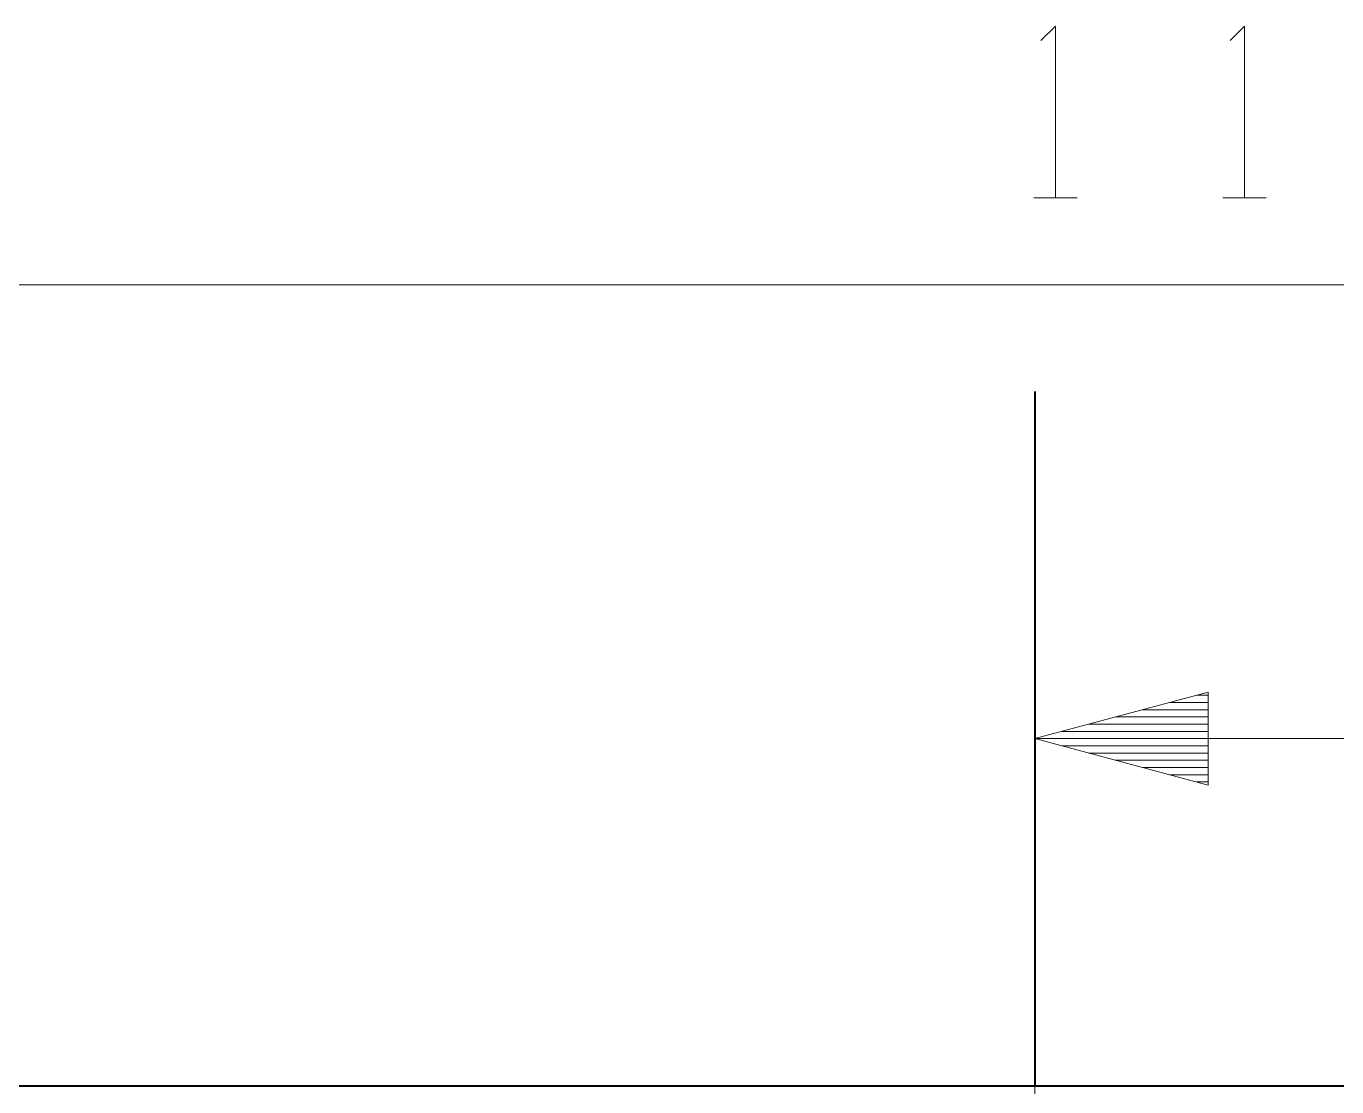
# Model space of a CAD drawing. Header units: millimetres. Extents: x 0 to 2941, y -405 to 1422.
# Drawn here: x 515.1 to 696.4, y 1275.5 to 1422.2 of the extents above; entities that cross this region are included whole.
import ezdxf

# ---------------------------------------------------------------- set-up
doc = ezdxf.new("R2010")
doc.units = ezdxf.units.MM
doc.layers.add('FINE', color=9, linetype='Continuous')
doc.layers.add('OUTLINE', color=7, linetype='Continuous')

msp = doc.modelspace()

# ---------------------------------------------------------------- linework, layer by layer
at = {"layer": 'FINE', "lineweight": 9}
for p, q in [((654.47, 1398.46), (660.47, 1398.46)), ((680.62, 1398.46), (686.62, 1398.46)), ((1271.56, 1386.46), (121.58, 1386.46)), ((654.61, 1371.68), (654.61, 1318.09)), ((678.61, 1329.68), (677, 1329.68)), ((678.61, 1329.68), (677, 1329.68)), ((678.61, 1327.68), (669.54, 1327.68)), ((678.61, 1328.68), (673.27, 1328.68)), ((678.61, 1325.68), (662.07, 1325.68)), ((678.61, 1326.68), (665.8, 1326.68)), ((678.61, 1323.68), (654.61, 1323.68)), ((678.61, 1323.68), (654.61, 1323.68)), ((678.61, 1324.68), (658.34, 1324.68)), ((678.61, 1322.68), (658.34, 1322.68)), ((678.61, 1321.68), (662.07, 1321.68)), ((678.61, 1320.68), (665.8, 1320.68)), ((678.61, 1319.68), (669.54, 1319.68)), ((678.61, 1318.68), (673.27, 1318.68)), ((678.61, 1317.68), (677, 1317.68)), ((678.61, 1317.68), (677, 1317.68)), ((654.61, 1307.37), (654.61, 1289.5)), ((654.61, 1278.78), (654.61, 1260.92))]:
    msp.add_line(p, q, dxfattribs=at)
for points in [[(655.47, 1420.21), (657.47, 1422.21), (657.47, 1398.46)], [(681.62, 1420.21), (683.62, 1422.21), (683.62, 1398.46)], [(754.61, 1323.68), (654.61, 1323.68), (678.61, 1317.25), (678.61, 1330.11), (654.61, 1323.68)]]:
    msp.add_lwpolyline(points, dxfattribs=at)
at = {"layer": 'OUTLINE', "lineweight": 40}
for p, q in [((654.61, 1371.68), (654.61, 1275.68)), ((131.57, 1275.68), (1261.57, 1275.68))]:
    msp.add_line(p, q, dxfattribs=at)

doc.saveas('drawing.dxf')
